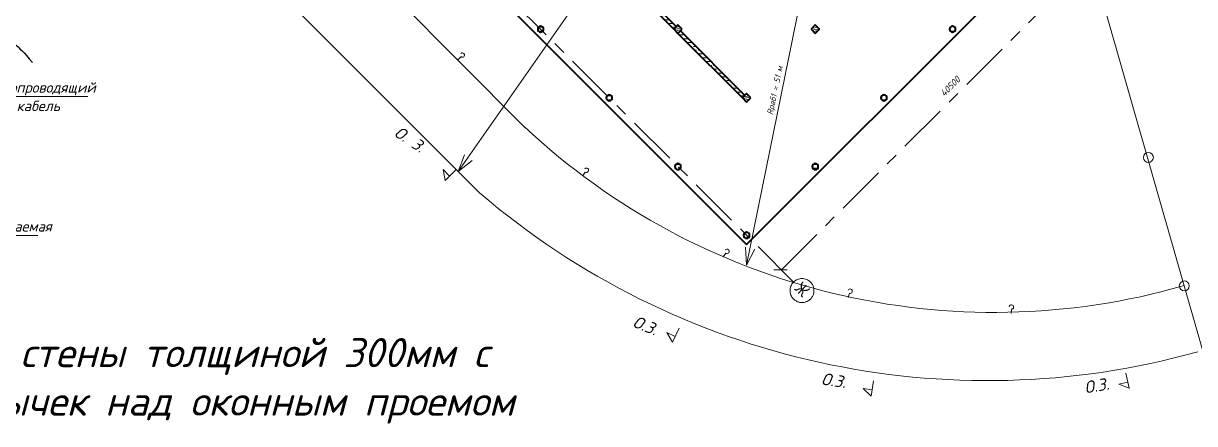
# Model space of a CAD drawing. Header units: millimetres. Extents: x 2279 to 5236, y 896 to 2828.
# Drawn here: x 3557.7 to 3839.2, y 1569.3 to 1665.5 of the extents above; entities that cross this region are included whole.
import ezdxf

# ---------------------------------------------------------------- set-up
doc = ezdxf.new("R2010")
doc.units = ezdxf.units.MM
doc.linetypes.add('ACAD_ISO04W100', pattern=[30, 24, -3, 0, -3])
doc.linetypes.add('ADSK_Линия сетки', pattern=[21, 12, -3, 3, -3])
for name, color, linetype in [('PDF _!!ТОНКАЯ', 7, 'Continuous'), ('PDF _Текст', 7, 'Continuous'), ('оси', 240, 'ACAD_ISO04W100')]:
    doc.layers.add(name, color=color, linetype=linetype)
for name, color, linetype, lineweight in [('Колонны', 7, 'Continuous', 18), ('Несущие колонны', 7, 'Continuous', 18), ('Перекрытия', 7, 'Continuous', 18), ('Стены разрез', 7, 'Continuous', 40)]:
    doc.layers.add(name, color=color, linetype=linetype, lineweight=lineweight)
doc.styles.add('GOST Common_1', font='GOST_Common.ttf', dxfattribs={"width": 0.9, "height": 1000})
doc.styles.add('PDF ISOCPEUR Italic', font='isocpeui.ttf')
pattern_1 = [(180, (3732.2754, 1715.7621), (-1.600769, -0.914725), [2.286813, -0.457363, 0.01932, -0.438042])]

# ---------------------------------------------------------------- blocks, each defined once
blk = doc.blocks.new('ADSK_Колонна бетонная_Квадратная - 500x500-328829-Первый этаж 0_000')
at = {"layer": 'Несущие колонны', "lineweight": 40}
for p, q in [((250, 250), (-250, 250)), ((-250, 250), (-250, -250)), ((250, -250), (250, 250)), ((-250, -250), (250, -250))]:
    blk.add_line(p, q, dxfattribs=at)
blk = doc.blocks.new('Ось сетки - D10-4847-Первый этаж 0_000')
at = {"layer": 'оси', "lineweight": 18}
for start, end in [(360, 180), (180, 360)]:
    blk.add_arc((0, 0), 5, start, end, dxfattribs=at)

msp = doc.modelspace()

# ---------------------------------------------------------------- hatches: boundary and pattern name
at = {"linetype": 'ByBlock', "lineweight": 15, "ltscale": 10}
h = msp.add_hatch(dxfattribs=at)
h.set_pattern_fill('ANSI31', color=256, scale=0.128, angle=326)
h.set_pattern_definition([(11, (14702.81926, -1134.50203), (-0.077544776, 0.398933287), [])])
h.paths.add_polyline_path([(3716.05, 1697.1), (3715.03, 1698.12), (3714.01, 1697.1), (3715.03, 1696.08)])
h.paths.add_polyline_path([(3731.53, 1681.61), (3730.52, 1680.6), (3731.53, 1679.58), (3732.55, 1680.6)])
h.paths.add_polyline_path([(3748.04, 1665.11), (3747.02, 1664.09), (3748.04, 1663.08), (3749.05, 1664.09)])
h.paths.add_polyline_path([(3715.03, 1665.11), (3714.01, 1664.09), (3715.03, 1663.08), (3715.64, 1663.69), (3716.05, 1664.09)])
h.paths.add_polyline_path([(3732.55, 1647.59), (3731.53, 1648.61), (3730.52, 1647.59), (3731.53, 1646.57)])
h.paths.add_polyline_path([(3699.55, 1680.6), (3698.53, 1681.61), (3697.51, 1680.6), (3698.53, 1679.58), (3699.14, 1680.19)])
at = {"layer": 'Колонны', "lineweight": 9}
h = msp.add_hatch(dxfattribs=at)
h.set_pattern_fill('FP_1', color=256, scale=0.002881, angle=135, style=0, pattern_type=2)
h.set_pattern_definition(pattern_1)
h.paths.add_polyline_path([(3682.54, 1664.6), (3682.41, 1664.7), (3682.27, 1664.77), (3682.11, 1664.81), (3681.95, 1664.81), (3681.79, 1664.77), (3681.65, 1664.7), (3681.52, 1664.6), (3681.42, 1664.48), (3681.35, 1664.33), (3681.32, 1664.18), (3681.32, 1664.01), (3681.35, 1663.86), (3681.42, 1663.71), (3681.52, 1663.59), (3681.65, 1663.48), (3681.79, 1663.41), (3681.95, 1663.38), (3682.11, 1663.38), (3682.27, 1663.41), (3682.41, 1663.48), (3682.54, 1663.59), (3682.64, 1663.71), (3682.71, 1663.86), (3682.75, 1664.01), (3682.75, 1664.18), (3682.71, 1664.33), (3682.64, 1664.48)])
h = msp.add_hatch(dxfattribs=at)
h.set_pattern_fill('FP_1', color=256, scale=0.002881, angle=135, style=0, pattern_type=2)
h.set_pattern_definition(pattern_1)
h.paths.add_polyline_path([(3781.55, 1664.6), (3781.42, 1664.7), (3781.28, 1664.77), (3781.12, 1664.81), (3780.96, 1664.81), (3780.8, 1664.77), (3780.66, 1664.7), (3780.53, 1664.6), (3780.43, 1664.48), (3780.36, 1664.33), (3780.32, 1664.18), (3780.32, 1664.01), (3780.36, 1663.86), (3780.43, 1663.71), (3780.53, 1663.59), (3780.66, 1663.48), (3780.8, 1663.41), (3780.96, 1663.38), (3781.12, 1663.38), (3781.28, 1663.41), (3781.42, 1663.48), (3781.55, 1663.59), (3781.65, 1663.71), (3781.72, 1663.86), (3781.75, 1664.01), (3781.75, 1664.18), (3781.71, 1664.34), (3781.65, 1664.48)])
h = msp.add_hatch(dxfattribs=at)
h.set_pattern_fill('FP_1', color=256, scale=0.002881, angle=135, style=0, pattern_type=2)
h.set_pattern_definition(pattern_1)
h.paths.add_polyline_path([(3699.04, 1648.1), (3698.92, 1648.2), (3698.77, 1648.27), (3698.61, 1648.31), (3698.45, 1648.31), (3698.29, 1648.27), (3698.15, 1648.2), (3698.02, 1648.1), (3697.92, 1647.98), (3697.85, 1647.83), (3697.82, 1647.67), (3697.82, 1647.51), (3697.85, 1647.36), (3697.92, 1647.21), (3698.02, 1647.08), (3698.15, 1646.98), (3698.29, 1646.91), (3698.46, 1646.88), (3698.61, 1646.88), (3698.77, 1646.91), (3698.92, 1646.98), (3699.04, 1647.08), (3699.14, 1647.21), (3699.21, 1647.36), (3699.25, 1647.51), (3699.25, 1647.67), (3699.21, 1647.83), (3699.14, 1647.98)])
h = msp.add_hatch(dxfattribs=at)
h.set_pattern_fill('FP_1', color=256, scale=0.002881, angle=135, style=0, pattern_type=2)
h.set_pattern_definition(pattern_1)
h.paths.add_polyline_path([(3765.05, 1648.1), (3764.92, 1648.2), (3764.78, 1648.27), (3764.62, 1648.31), (3764.46, 1648.31), (3764.3, 1648.27), (3764.15, 1648.2), (3764.03, 1648.1), (3763.93, 1647.98), (3763.86, 1647.83), (3763.82, 1647.67), (3763.82, 1647.51), (3763.86, 1647.36), (3763.93, 1647.21), (3764.03, 1647.08), (3764.15, 1646.98), (3764.3, 1646.91), (3764.46, 1646.88), (3764.62, 1646.88), (3764.78, 1646.91), (3764.92, 1646.98), (3765.05, 1647.08), (3765.15, 1647.21), (3765.22, 1647.36), (3765.25, 1647.51), (3765.25, 1647.67), (3765.21, 1647.84), (3765.15, 1647.98)])
h = msp.add_hatch(dxfattribs=at)
h.set_pattern_fill('FP_1', color=256, scale=0.002881, angle=135, style=0, pattern_type=2)
h.set_pattern_definition(pattern_1)
h.paths.add_polyline_path([(3715.54, 1631.6), (3715.42, 1631.7), (3715.27, 1631.77), (3715.11, 1631.81), (3714.95, 1631.81), (3714.8, 1631.77), (3714.65, 1631.7), (3714.52, 1631.6), (3714.42, 1631.48), (3714.35, 1631.33), (3714.32, 1631.17), (3714.32, 1631.01), (3714.35, 1630.85), (3714.42, 1630.71), (3714.52, 1630.58), (3714.65, 1630.48), (3714.8, 1630.41), (3714.95, 1630.38), (3715.11, 1630.38), (3715.27, 1630.41), (3715.42, 1630.48), (3715.54, 1630.58), (3715.64, 1630.71), (3715.71, 1630.85), (3715.75, 1631.01), (3715.75, 1631.17), (3715.71, 1631.33), (3715.64, 1631.48)])
h = msp.add_hatch(dxfattribs=at)
h.set_pattern_fill('FP_1', color=256, scale=0.002881, angle=135, style=0, pattern_type=2)
h.set_pattern_definition(pattern_1)
h.paths.add_polyline_path([(3748.55, 1631.6), (3748.42, 1631.7), (3748.27, 1631.77), (3748.12, 1631.81), (3747.96, 1631.81), (3747.8, 1631.77), (3747.65, 1631.7), (3747.53, 1631.6), (3747.43, 1631.48), (3747.36, 1631.33), (3747.32, 1631.17), (3747.32, 1631.01), (3747.36, 1630.85), (3747.43, 1630.71), (3747.53, 1630.58), (3747.65, 1630.48), (3747.8, 1630.41), (3747.96, 1630.38), (3748.12, 1630.38), (3748.27, 1630.41), (3748.42, 1630.48), (3748.55, 1630.58), (3748.65, 1630.71), (3748.72, 1630.85), (3748.75, 1631.01), (3748.75, 1631.17), (3748.71, 1631.34), (3748.65, 1631.48)])
h = msp.add_hatch(dxfattribs=at)
h.set_pattern_fill('FP_1', color=256, scale=0.002881, angle=135, style=0, pattern_type=2)
h.set_pattern_definition(pattern_1)
h.paths.add_polyline_path([(3732.04, 1615.1), (3731.92, 1615.2), (3731.77, 1615.27), (3731.62, 1615.31), (3731.45, 1615.31), (3731.3, 1615.27), (3731.15, 1615.2), (3731.03, 1615.1), (3730.92, 1614.97), (3730.85, 1614.83), (3730.82, 1614.67), (3730.82, 1614.51), (3730.85, 1614.35), (3730.92, 1614.21), (3731.03, 1614.08), (3731.15, 1613.98), (3731.3, 1613.91), (3731.45, 1613.88), (3731.62, 1613.88), (3731.77, 1613.91), (3731.92, 1613.98), (3732.04, 1614.08), (3732.14, 1614.21), (3732.21, 1614.35), (3732.25, 1614.51), (3732.25, 1614.67), (3732.21, 1614.84), (3732.14, 1614.97)])
at = {"layer": 'Стены разрез', "lineweight": 9}
h = msp.add_hatch(dxfattribs=at)
h.set_pattern_fill('FP_1', color=256, scale=0.002881, angle=135, style=0, pattern_type=2)
h.set_pattern_definition(pattern_1)
h.paths.add_polyline_path([(3699.14, 1680.19), (3698.53, 1679.58), (3714.01, 1664.09), (3714.63, 1664.71)])
h = msp.add_hatch(dxfattribs=at)
h.set_pattern_fill('FP_1', color=256, scale=0.002881, angle=135, style=0, pattern_type=2)
h.set_pattern_definition(pattern_1)
h.paths.add_polyline_path([(3715.64, 1663.69), (3715.03, 1663.08), (3730.52, 1647.59), (3731.13, 1648.2), (3727.42, 1651.91)])

# ---------------------------------------------------------------- linework, layer by layer
at = {"linetype": 'ByBlock', "lineweight": 15, "ltscale": 10}
for p, q in [((3766.47, 1779.09), (3662.21, 1629.91)), ((3766.47, 1779.09), (3731.53, 1607.43)), ((3567.84, 1724.27), (3667.32, 1624.8)), ((3748.04, 1665.11), (3747.02, 1664.09)), ((3747.02, 1664.09), (3748.04, 1663.08)), ((3749.05, 1664.09), (3748.04, 1665.11)), ((3748.04, 1663.08), (3749.05, 1664.09)), ((3662.21, 1629.91), (3663.74, 1633.92)), ((3662.21, 1629.91), (3665.6, 1632.55)), ((3731.53, 1607.43), (3731.25, 1611.72)), ((3731.53, 1607.43), (3733.51, 1611.25)), ((3741.28, 1606.25), (3738.09, 1606.25))]:
    msp.add_line(p, q, dxfattribs=at)
at = {"linetype": 'ByBlock', "lineweight": 20, "ltscale": 10}
for p, q in [((3794.04, 1751.52), (3841.42, 1585.9)), ((3678.16, 1640.59), (3576.55, 1742.72))]:
    msp.add_line(p, q, dxfattribs=at)
at = {"linetype": 'ByBlock', "lineweight": 40, "ltscale": 10}
for p, q in [((3615.34, 1728.55), (3731.53, 1612.35)), ((3731.53, 1612.35), (3798.66, 1679.48))]:
    msp.add_line(p, q, dxfattribs=at)
at = {"linetype": 'ByBlock', "lineweight": 15, "ltscale": 10}
for centre in [(3828.08, 1633.28), (3836.72, 1602.42)]:
    msp.add_circle(centre, 1.2, dxfattribs=at)
at = {"linetype": 'ByBlock', "lineweight": 20, "ltscale": 10}
msp.add_arc((3791.01, 1761.24), 165.19, 226.9119, 286.0483, dxfattribs=at)
at = {"linetype": 'ByBlock', "lineweight": 15, "ltscale": 10}
msp.add_arc((3789.4, 1767.31), 187.65, 229.4174, 285.6384, dxfattribs=at)
at = {"layer": 'PDF _!!ТОНКАЯ', "lineweight": 25}
msp.add_lwpolyline([(3536.02, 1663.05), (3536.65, 1663.68), (3538.56, 1663.98), (3540.08, 1664.19), (3541.31, 1664.32), (3542.24, 1664.4), (3543, 1664.4, -0.119968), (3553.33, 1661.99), (3553.76, 1661.78), (3554.14, 1661.57), (3554.52, 1661.31), (3554.9, 1661.06), (3555.28, 1660.8), (3555.66, 1660.51), (3556.04, 1660.17), (3556.42, 1659.83), (3556.85, 1659.41), (3557.31, 1658.94), (3557.86, 1658.39), (3558.45, 1657.76), (3559.13, 1656.95), (3559.94, 1656.06)], format="xyb", dxfattribs=at)
at = {"layer": 'PDF _!!ТОНКАЯ', "lineweight": 20}
for points in [[(3542.62, 1664.4), (3547.87, 1647.89), (3573.23, 1647.89)], [(3662.1, 1656.74), (3662.85, 1657.49)], [(3661.76, 1630.36), (3659.08, 1627.74), (3658.61, 1630.38), (3660.16, 1628.78)], [(3692.15, 1628.89), (3692.76, 1629.76)], [(3524.71, 1608.44), (3533.39, 1614.53), (3561.21, 1614.53)], [(3725.92, 1609.41), (3726.53, 1610.27)], [(3755.91, 1599.64), (3756.26, 1600.65)], [(3795.13, 1595.76), (3795.17, 1596.82)], [(3715.28, 1592.29), (3713.68, 1588.9), (3712.32, 1591.21), (3714.33, 1590.25)], [(3762.06, 1579.63), (3761.48, 1575.93), (3759.5, 1577.75), (3761.72, 1577.41)], [(3822.7, 1581.48), (3823.47, 1577.82), (3820.97, 1578.82), (3823.17, 1579.29)]]:
    msp.add_lwpolyline(points, dxfattribs=at)
for centre, start, end in [((3663.2, 1657.87), 224.6665, 129.4755), ((3693.03, 1630.2), 234.6408, 139.4497), ((3726.81, 1610.71), 234.6408, 139.4497), ((3756.4, 1601.15), 250.9136, 155.7226), ((3795.17, 1597.34), 267.4803, 172.2892)]:
    msp.add_arc(centre, 0.528, start, end, dxfattribs=at)
at = {"layer": 'Колонны', "lineweight": 40}
for centre, start, end in [((3682.03, 1664.09), 135, 225), ((3682.03, 1664.09), 315, 135), ((3682.03, 1664.09), 225, 315), ((3781.04, 1664.09), 135, 225), ((3781.04, 1664.09), 315, 135), ((3781.04, 1664.09), 225, 315), ((3698.53, 1647.59), 135, 225), ((3698.53, 1647.59), 315, 135), ((3698.53, 1647.59), 225, 315), ((3764.54, 1647.59), 135, 225), ((3764.54, 1647.59), 315, 135), ((3764.54, 1647.59), 225, 315), ((3715.03, 1631.09), 135, 225), ((3715.03, 1631.09), 315, 135), ((3715.03, 1631.09), 225, 315), ((3748.04, 1631.09), 135, 225), ((3748.04, 1631.09), 315, 135), ((3748.04, 1631.09), 225, 315), ((3731.53, 1614.59), 135, 225), ((3731.53, 1614.59), 315, 135), ((3731.53, 1614.59), 225, 315)]:
    msp.add_arc(centre, 0.72, start, end, dxfattribs=at)
at = {"layer": 'Несущие колонны', "lineweight": 40}
for p, q in [((3715.03, 1665.11), (3714.01, 1664.09)), ((3714.01, 1664.09), (3715.03, 1663.08)), ((3716.05, 1664.09), (3715.03, 1665.11)), ((3715.03, 1663.08), (3716.05, 1664.09)), ((3731.53, 1648.61), (3730.52, 1647.59)), ((3730.52, 1647.59), (3731.53, 1646.57)), ((3732.55, 1647.59), (3731.53, 1648.61)), ((3731.53, 1646.57), (3732.55, 1647.59))]:
    msp.add_line(p, q, dxfattribs=at)
at = {"layer": 'оси', "linetype": 'ADSK_Линия сетки'}
for p, q in [((3742.75, 1603.37), (3566.52, 1779.6)), ((3739.88, 1606.25), (3829.59, 1695.97))]:
    msp.add_line(p, q, dxfattribs=at)
at = {"layer": 'Перекрытия'}
for p, q in [((3615.76, 1728.12), (3731.53, 1612.35)), ((3731.53, 1612.35), (3798.66, 1679.48))]:
    msp.add_line(p, q, dxfattribs=at)
at = {"layer": 'Стены разрез'}
for p, q in [((3698.53, 1679.58), (3714.01, 1664.09)), ((3714.63, 1664.71), (3699.14, 1680.19)), ((3714.01, 1664.09), (3714.63, 1664.71)), ((3715.64, 1663.69), (3715.03, 1663.08)), ((3731.13, 1648.2), (3715.64, 1663.69)), ((3715.03, 1663.08), (3730.52, 1647.59)), ((3730.52, 1647.59), (3731.13, 1648.2))]:
    msp.add_line(p, q, dxfattribs=at)

# ---------------------------------------------------------------- block references
at = {"layer": 'Несущие колонны', "xscale": 0.002881024000000001, "yscale": 0.002881024000000001, "zscale": 0.002881024000000001, "rotation": 135.0000000000001}
msp.add_blockref('ADSK_Колонна бетонная_Квадратная - 500x500-328829-Первый этаж 0_000', (3748.04, 1664.09), dxfattribs=at)
at = {"layer": 'оси', "lineweight": 18, "xscale": 0.5762047999999996, "yscale": 0.5762047999999996, "zscale": 0.5762047999999996, "rotation": 45}
msp.add_blockref('Ось сетки - D10-4847-Первый этаж 0_000', (3744.84, 1601.29), dxfattribs=at)

# ---------------------------------------------------------------- texts
at = {"layer": 'PDF _Текст', "attachment_point": 7, "style": 'PDF ISOCPEUR Italic'}
for s, insert, char_height, rotation in [('Rраб1 = 51 м ', (3738.17, 1643.33), 1.4399, 77.9945), ('40500', (3779.03, 1647.78), 1.6, 45.2528), ('О. З.', (3646.57, 1638.6), 2.88, 326.3584), ('О.З.', (3703.91, 1592.71), 2.88, 337.8096), ('О.З.', (3749.33, 1578.73), 2.88, 351.5539), ('О.З.', (3812.95, 1576.55), 2.88, 9.5158)]:
    msp.add_mtext(s, dxfattribs=dict(at, insert=insert, char_height=char_height, rotation=rotation))
for s, insert, char_height in [('Токопроводящий', (3549.35, 1648.16), 2.4999), ('кабель', (3556.08, 1644.42), 2.5), ('Приготавливаемая', (3534.92, 1614.8), 2.4999), ('Фрагмент кладки стены толщиной 300мм с', (3474, 1580.99), 6.9997), ('устройством перемычек над оконным проемом', (3469.94, 1569.34), 6.9997)]:
    msp.add_mtext(s, dxfattribs=dict(at, insert=insert, char_height=char_height))
at = {"layer": 'оси', "insert": (3744.91, 1599.55), "char_height": 2.881, "width": 3.2012, "attachment_point": 1, "rotation": 135, "style": 'GOST Common_1'}
msp.add_mtext('\\fGOST Common|b0|i0|c204|p34|;\\W.9;Ж', dxfattribs=at)

doc.saveas('drawing.dxf')
